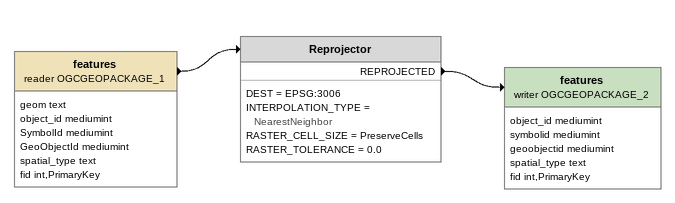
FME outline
features (reader OGCGEOPACKAGE_1)
    attributes: geom text, object_id mediumint, SymbolId mediumint, GeoObjectId mediumint, spatial_type text, fid int,PrimaryKey
    -> Reprojector
Reprojector
    DEST = EPSG:3006
    INTERPOLATION_TYPE = NearestNeighbor
    RASTER_CELL_SIZE = PreserveCells
    RASTER_TOLERANCE = 0.0
    REPROJECTED -> features (writer OGCGEOPACKAGE_2)
features (writer OGCGEOPACKAGE_2)
    attributes: object_id mediumint, symbolid mediumint, geoobjectid mediumint, spatial_type text, fid int,PrimaryKey
